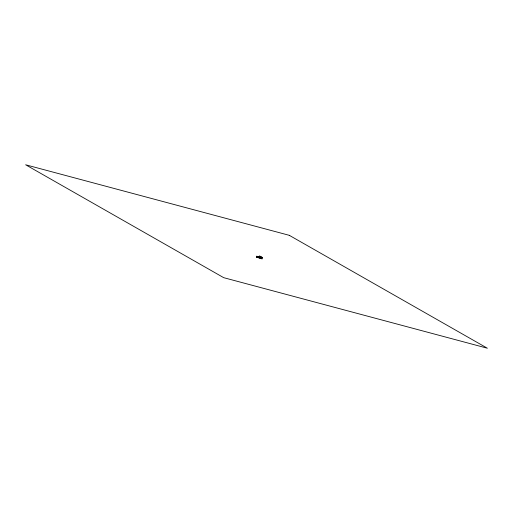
<?xml version="1.0" encoding="UTF-8"?>
<svg xmlns="http://www.w3.org/2000/svg" width="513" height="513" viewBox="0 0 513 513"><rect width="100%" height="100%" fill="white"/><g stroke="black" fill="none" stroke-linecap="round" stroke-linejoin="round"><path stroke-width="0.77" d="M259.02 257.372L259.552 256.058L262.56 257.526L262.028 258.841L256.429 257.09L256.776 256.237L260.726 257.295L261.572 257.776L257.289 256.923L256.994 256.468L257.16 256.769M257.276 257.571L257.616 256.718L256.776 256.237M259.822 257.584L260.354 256.269M259.552 256.058L261.758 257.314L261.226 258.629L259.572 257.686M261.758 257.314L262.56 257.526M256.429 257.09L260.386 258.148M260.925 258.212L262.028 258.841M256.994 256.468L257.443 256.724M289.281 235.32L25.65 164.782L223.719 277.68L487.35 348.218L289.281 235.32"/></g></svg>
